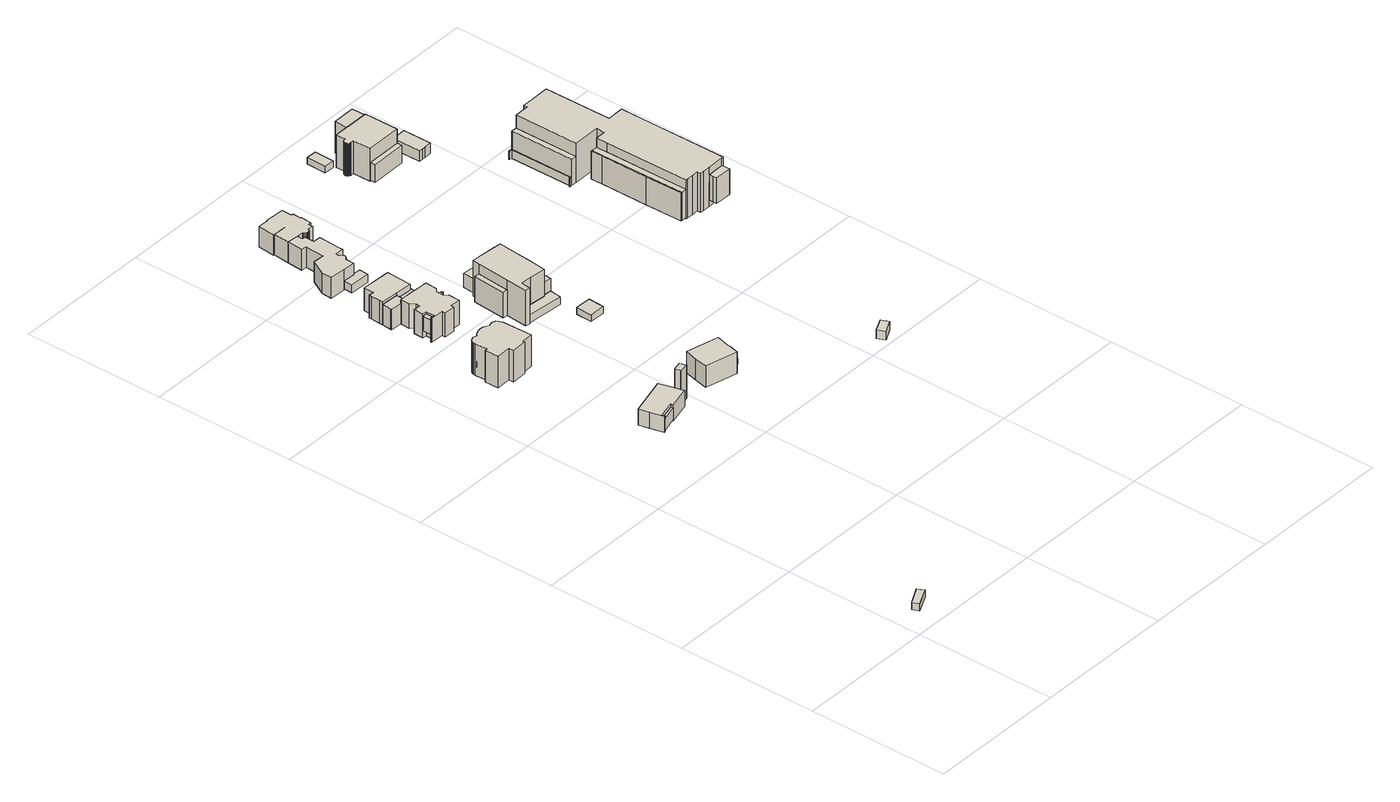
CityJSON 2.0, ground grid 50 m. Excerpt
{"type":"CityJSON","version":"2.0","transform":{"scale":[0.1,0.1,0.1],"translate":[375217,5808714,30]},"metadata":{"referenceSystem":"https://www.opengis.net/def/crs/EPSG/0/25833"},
"CityObjects":{
"building1":{"type":"Building","attributes":{"Gemeindeschluessel":"11000006","BezugspunktDach":"2200","function":"31001_2523","measuredHeight":2.65,"storeysAboveGround":1},"address":[{"country":"Germany","locality":"Berlin","thoroughfareNumber":"29C (4)","thoroughfareName":"Bismarckstraße"}],"geometry":[{"type":"Solid","lod":"1","boundaries":[[[[0,1,2,3]],[[4,5,6,7]],[[4,7,3,2]],[[5,4,2,1]],[[6,5,1,0]],[[7,6,0,3]]]]}]},
"building2":{"type":"Building","attributes":{"Gemeindeschluessel":"11000006","BezugspunktDach":"2200","function":"51009_1610","measuredHeight":4.18,"storeysAboveGround":0},"address":[{"country":"Germany","locality":"Berlin"}],"geometry":[{"type":"Solid","lod":"1","boundaries":[[[[8,9,10,11]],[[12,13,14,15]],[[12,15,11,10]],[[13,12,10,9]],[[14,13,9,8]],[[15,14,8,11]]]]}]},
"building3":{"type":"Building","attributes":{"Gemeindeschluessel":"11000006","BezugspunktDach":"2200","function":"31001_1010","measuredHeight":7.35,"storeysAboveGround":1},"address":[{"country":"Germany","locality":"Berlin","thoroughfareNumber":"33","thoroughfareName":"Bismarckstraße"}],"geometry":[{"type":"Solid","lod":"1","boundaries":[[[[16,17,18,19,20,21,22,23,24,25]],[[26,27,28,29,30,31,32,33,34,35]],[[26,35,25,24]],[[27,26,24,23]],[[28,27,23,22]],[[29,28,22,21]],[[30,29,21,20]],[[31,30,20,19]],[[32,31,19,18]],[[33,32,18,17]],[[34,33,17,16]],[[35,34,16,25]]]]}]},
"building4":{"type":"Building","attributes":{"Gemeindeschluessel":"11000006","BezugspunktDach":"2200","function":"31001_1010","measuredHeight":11.59,"storeysAboveGround":3},"address":[{"country":"Germany","locality":"Berlin","thoroughfareNumber":"34","thoroughfareName":"Bismarckstraße"}],"geometry":[{"type":"Solid","lod":"1","boundaries":[[[[36,37,38,39,40,41,42,43,44,45,46,47,48,49,50,51,52,53,54,55,56,57,58,59,60,61,62,63,64,65,66,67,68,69,70,71,72,73,74,75,76]],[[77,78,79,80,81,82,83,84,85,86,87,88,89,90,91,92,93,94,95,96,97,98,99,100,101,102,103,104,105,106,107,108,109,110,111,112,113,114,115,116,117]],[[77,117,76,75]],[[78,77,75,74]],[[79,78,74,73]],[[80,79,73,72]],[[81,80,72,71]],[[82,81,71,70]],[[83,82,70,69]],[[84,83,69,68]],[[85,84,68,67]],[[86,85,67,66]],[[87,86,66,65]],[[88,87,65,64]],[[89,88,64,63]],[[90,89,63,62]],[[91,90,62,61]],[[92,91,61,60]],[[93,92,60,59]],[[94,93,59,58]],[[95,94,58,57]],[[96,95,57,56]],[[97,96,56,55]],[[98,97,55,54]],[[99,98,54,53]],[[100,99,53,52]],[[101,100,52,51]],[[102,101,51,50]],[[103,102,50,49]],[[104,103,49,48]],[[105,104,48,47]],[[106,105,47,46]],[[107,106,46,45]],[[108,107,45,44]],[[109,108,44,43]],[[110,109,43,42]],[[111,110,42,41]],[[112,111,41,40]],[[113,112,40,39]],[[114,113,39,38]],[[115,114,38,37]],[[116,115,37,36]],[[117,116,36,76]]]]}]},
"building5":{"type":"Building","attributes":{"Gemeindeschluessel":"11000006","BezugspunktDach":"2200","function":"31001_2460","measuredHeight":12.26,"storeysAboveGround":1},"address":[{"country":"Germany","locality":"Berlin","thoroughfareNumber":"33 (1)","thoroughfareName":"Bismarckstraße"}],"geometry":[{"type":"Solid","lod":"1","boundaries":[[[[118,119,120,121,122,123,124,125]],[[126,127,128,129,130,131,132,133]],[[126,133,125,124]],[[127,126,124,123]],[[128,127,123,122]],[[129,128,122,121]],[[130,129,121,120]],[[131,130,120,119]],[[132,131,119,118]],[[133,132,118,125]]]]}]},
"building6":{"type":"Building","attributes":{"Gemeindeschluessel":"11000006","BezugspunktDach":"2200","function":"51009_1610","measuredHeight":2.38,"storeysAboveGround":0},"address":[{"country":"Germany","locality":"Berlin"}],"geometry":[{"type":"Solid","lod":"1","boundaries":[[[[134,135,136,137]],[[138,139,140,141]],[[138,141,137,136]],[[139,138,136,135]],[[140,139,135,134]],[[141,140,134,137]]]]}]},
"building7":{"type":"Building","attributes":{"Gemeindeschluessel":"11000006","function":"31001_1010"},"address":[{"country":"Germany","locality":"Berlin","thoroughfareNumber":"34A, 34B","thoroughfareName":"Bismarckstraße"}],"children":["building7-1","building7-2","building7-3","building7-4","building7-5"]},
"building7-1":{"type":"BuildingPart","attributes":{"BezugspunktDach":"2200","measuredHeight":11.58,"storeysAboveGround":2},"parents":["building7"],"geometry":[{"type":"MultiSurface","lod":"1","boundaries":[[[142,143,144,145,146,147,148,149,150,151,152,153,154,155,156,157,158,159,160,161,162,163,164,165,166,167,168,169,170,171,172,173,174]],[[175,176,177,178,179,180,181,182,183,184,185,186,187,188,189,190,191,192,193,194,195,196,197,198,199,200,201,202,203,204,205,206,207]],[[175,207,174,173]],[[208,209,210,211,212,176,175,173,172]],[[213,209,172,171]],[[177,176,212,214]],[[215,213,171,170]],[[178,177,214,216]],[[179,178,170,169]],[[180,179,169,168]],[[181,180,168,167]],[[182,181,167,166]],[[183,182,166,165]],[[184,183,165,164]],[[185,184,164,163]],[[186,185,163,162]],[[187,186,162,161]],[[217,218,187,161,160]],[[190,189,219,220,221,222,159,158]],[[223,224,221,158,157]],[[191,190,225,220,223]],[[192,191,157,156]],[[193,192,156,155]],[[194,193,155,154]],[[195,194,154,153]],[[196,195,153,152]],[[197,196,152,151]],[[198,197,151,150]],[[199,198,150,149]],[[200,199,149,148]],[[201,200,148,147]],[[202,201,147,146]],[[203,202,146,145]],[[204,203,145,144]],[[205,204,144,143]],[[206,205,143,142]],[[207,206,142,174]],[[212,211,210,209,208]],[[214,212,209,213]],[[216,214,213,215]],[[217,188,187,218]],[[188,217,226,189]],[[220,225,221,224,223]]]}]},
"building7-2":{"type":"BuildingPart","attributes":{"BezugspunktDach":"2200","measuredHeight":8.03,"storeysAboveGround":2},"parents":["building7"],"geometry":[{"type":"MultiSurface","lod":"1","boundaries":[[[227,218,217,226,228,229,230,231]],[[232,233,234,189,188,187,186,235]],[[232,235,231,230]],[[233,232,230,229]],[[189,234,236,219,222,237,238,228,226]],[[186,187,218,227]],[[235,186,227,231]],[[234,233,229,228]],[[238,237,222,219,236]],[[188,189,226,217]],[[188,217,218,187]]]}]},
"building7-3":{"type":"BuildingPart","attributes":{"BezugspunktDach":"2200","measuredHeight":9.35,"storeysAboveGround":2},"parents":["building7"],"geometry":[{"type":"MultiSurface","lod":"1","boundaries":[[[239,240,241,242,243,244,245,246,247,248,249,250]],[[251,252,253,254,255,256,257,258,259,260,234,233]],[[251,233,250,249]],[[252,251,249,248]],[[253,252,248,247]],[[254,253,247,246]],[[255,254,246,245]],[[256,255,245,244]],[[257,256,244,243]],[[258,257,243,242]],[[259,258,242,241]],[[261,262,263,264,260,259,241,240]],[[234,260,264,236,237,261,240,239]],[[229,228,239,250]],[[264,263,262,261]],[[261,237,236,264]],[[233,234,228,229]]]}]},
"building7-4":{"type":"BuildingPart","attributes":{"BezugspunktDach":"2200","measuredHeight":4.25,"storeysAboveGround":2},"parents":["building7"],"geometry":[{"type":"MultiSurface","lod":"1","boundaries":[[[221,224,265,262,261,237,222]],[[236,264,263,266,223,220,219]],[[266,263,262,265]],[[223,266,265,224]],[[219,222,237,236]],[[236,237,261,264]],[[264,267,261,262,263]],[[220,223,224,221]],[[219,220,221,222]]]}]},
"building7-5":{"type":"BuildingPart","attributes":{"BezugspunktDach":"2200","measuredHeight":5.42,"storeysAboveGround":2},"parents":["building7"],"geometry":[{"type":"Solid","lod":"1","boundaries":[[[[209,213,215,210]],[[216,214,212,211]],[[216,211,210,215]],[[214,216,215,213]],[[212,214,213,209]],[[211,212,209,210]]]]}]},
"building8":{"type":"Building","attributes":{"Gemeindeschluessel":"11000006","BezugspunktDach":"2200","function":"31001_1010","measuredHeight":10.84,"storeysAboveGround":2},"address":[{"country":"Germany","locality":"Berlin","thoroughfareNumber":"31","thoroughfareName":"Bismarckstraße"}],"geometry":[{"type":"Solid","lod":"1","boundaries":[[[[268,269,270,271,272,273,274,275]],[[276,277,278,279,280,281,282,283]],[[276,283,275,274]],[[277,276,274,273]],[[278,277,273,272]],[[279,278,272,271]],[[280,279,271,270]],[[281,280,270,269]],[[282,281,269,268]],[[283,282,268,275]]]]}]},
"building9":{"type":"Building","attributes":{"Gemeindeschluessel":"11000006","BezugspunktDach":"2200","function":"31001_2463","measuredHeight":2.88,"storeysAboveGround":1},"address":[{"country":"Germany","locality":"Berlin","thoroughfareNumber":"34C (1)","thoroughfareName":"Bismarckstraße"}],"geometry":[{"type":"Solid","lod":"1","boundaries":[[[[284,285,286,287,288,289]],[[290,291,292,293,294,295]],[[290,295,289,288]],[[291,290,288,287]],[[292,291,287,286]],[[293,292,286,285]],[[294,293,285,284]],[[295,294,284,289]]]]}]},
"building10":{"type":"Building","attributes":{"Gemeindeschluessel":"11000006","BezugspunktDach":"2200","function":"31001_2463","measuredHeight":2.29,"storeysAboveGround":1},"address":[{"country":"Germany","locality":"Berlin","thoroughfareNumber":"31 (1)","thoroughfareName":"Bismarckstraße"}],"geometry":[{"type":"Solid","lod":"1","boundaries":[[[[296,297,298,299]],[[279,300,301,281]],[[279,281,299,298]],[[300,279,298,297]],[[301,300,297,296]],[[281,301,296,299]]]]}]},
"building11":{"type":"Building","attributes":{"Gemeindeschluessel":"11000006","function":"31001_1010"},"address":[{"country":"Germany","locality":"Berlin","thoroughfareNumber":"34C, 34D, 34E","thoroughfareName":"Bismarckstraße"}],"children":["building11-1","building11-2","building11-3","building11-4","building11-5","building11-6","building11-7","building11-8"]},
"building11-1":{"type":"BuildingPart","attributes":{"BezugspunktDach":"2200","measuredHeight":7.45,"storeysAboveGround":2},"parents":["building11"],"geometry":[{"type":"MultiSurface","lod":"1","boundaries":[[[302,303,304,305,306,307,308,309,310,311,312,313,314,315,316,317,318,319,320,321,322,323,324,325,326,327,328,329,330,331,332,333,334,335,336,337,338,339,340,341,342,343,344,345,346,347,348,349,350,351,352,353,354],[355,356,348],[357,358,347]],[[359,360,361,362,363,364,365,366,367,368,369,370,371,372,373,374,375,376,377,378,379,380,381,382,383,384,385,386,387,388,389,390,391,392,393,394,395,396,397,398,399,400,401,402,403,404,405,406,407,408,409,410,411],[412,413,364],[414,415,365]],[[359,411,354,353]],[[360,359,353,352]],[[361,360,352,351]],[[362,361,351,350]],[[363,362,350,349]],[[364,363,349,348]],[[365,364,348,347]],[[366,365,347,346]],[[367,366,346,345]],[[368,367,345,344]],[[369,368,344,343]],[[370,369,343,342]],[[371,370,342,341]],[[372,371,341,340]],[[373,372,340,339]],[[374,373,339,338]],[[375,374,338,337]],[[376,375,337,336]],[[377,376,336,335]],[[378,377,335,334]],[[379,378,334,333]],[[380,379,333,332]],[[381,380,332,331]],[[382,381,331,330]],[[383,382,330,329]],[[384,383,329,328]],[[385,384,328,327]],[[386,385,327,326]],[[387,386,326,325]],[[388,387,325,324]],[[389,388,324,323]],[[390,389,323,322]],[[391,390,322,321]],[[392,391,321,320]],[[393,392,320,319]],[[394,393,319,318]],[[395,394,318,317]],[[396,395,317,316]],[[397,396,316,315]],[[398,397,315,314]],[[399,398,314,313]],[[400,399,313,312]],[[401,400,312,311]],[[402,401,311,310]],[[403,402,310,309]],[[404,403,309,308]],[[405,404,308,307]],[[406,405,307,306]],[[407,406,306,305]],[[408,407,305,304]],[[409,408,304,303]],[[410,409,303,302]],[[411,410,302,354]],[[412,413,416,417,355,356]],[[413,412,356,355]],[[364,418,348]],[[414,358,419,420]],[[358,357,347]],[[419,421,358]],[[415,357,422,423]],[[415,424,357]],[[425,426,357,426,427]],[[414,428,415]],[[429,365,430]],[[420,421,414]],[[422,423,415]]]}]},
"building11-2":{"type":"BuildingPart","attributes":{"BezugspunktDach":"2200","measuredHeight":4.34,"storeysAboveGround":2},"parents":["building11"],"geometry":[{"type":"MultiSurface","lod":"1","boundaries":[[[431,432,433,434,435,436,437,438,439,440,441,442,443,444,445,446,447,448,449,450,451]],[[452,453,454,455,456,457,371,372,373,374,375,376,377,378,458,459,460,461,462,463,464]],[[452,464,452,450]],[[453,452,453,449]],[[454,453,454,448]],[[454,448,454,455]],[[456,455,447,455,456,446]],[[456,446,456,457]],[[371,457,371,444]],[[372,371,444,443]],[[373,372,443,442]],[[374,373,442,441]],[[375,374,441,440]],[[376,375,440,439]],[[377,376,439,438]],[[378,377,438,437]],[[458,436,458,459]],[[459,465,459,460]],[[460,434,460,461]],[[462,461,462,432]],[[463,462,432,462,463,466]],[[451,450,452,464]],[[453,452,450,449]],[[449,448,454,453]],[[455,454,448,447]],[[457,456,446,445]],[[445,444,371,457]],[[458,378,437,436]],[[459,458,436,435]],[[460,459,465,435,434]],[[461,460,434,433]],[[433,432,462,461]],[[466,463,462,432,431]],[[464,463,431,451]]]}]},
"building11-3":{"type":"BuildingPart","attributes":{"BezugspunktDach":"2200","measuredHeight":7.68,"storeysAboveGround":2},"parents":["building11"],"geometry":[{"type":"Solid","lod":"1","boundaries":[[[[467,468,469,470,471,472]],[[362,473,392,393,394,361]],[[362,361,472,471]],[[393,392,469,468]],[[394,393,468,467]],[[361,394,467,472]],[[473,362,471,470]],[[392,473,470,469]]]]}]},
"building11-4":{"type":"BuildingPart","attributes":{"BezugspunktDach":"2200","measuredHeight":9.5,"storeysAboveGround":2},"parents":["building11"],"geometry":[{"type":"MultiSurface","lod":"1","boundaries":[[[474,475,476,477,478,479,418,480]],[[364,389,390,391,392,473,362,363]],[[364,363,480,418]],[[481,416,413,417,479]],[[390,389,479,478]],[[391,390,478,477]],[[392,391,477,476]],[[473,470,469,476,475]],[[471,470,475,474]],[[363,362,474,480]],[[364,418,417,413]],[[389,413,416,481]],[[392,469,470,473]],[[362,473,470,471]]]}]},
"building11-5":{"type":"BuildingPart","attributes":{"BezugspunktDach":"2200","measuredHeight":7.77,"storeysAboveGround":2},"parents":["building11"],"geometry":[{"type":"MultiSurface","lod":"1","boundaries":[[[416,482,483,484,485,486,487,488,489,490,491,492,493,494,495,496,497,498,499,500,501,422,421,502,503]],[[365,414,415,504,452,464,463,462,461,460,459,458,378,379,380,381,382,383,384,385,386,387,388,413,364]],[[365,364,503,502]],[[504,505,424,422,501]],[[506,505,504,501,500]],[[464,451,450,500,499]],[[431,451,507,499,498]],[[432,431,463,498,497]],[[461,433,432,497,496]],[[508,434,433,496,495]],[[435,434,495,494]],[[458,436,435,494,493]],[[437,436,493,492]],[[379,378,492,491]],[[380,379,491,490]],[[381,380,490,489]],[[382,381,489,488]],[[383,382,488,487]],[[384,383,487,486]],[[385,384,486,485]],[[386,385,485,484]],[[387,386,484,483]],[[388,387,483,482]],[[413,388,482,481,389,413,416]],[[414,365,502,421]],[[415,414,421,422]],[[415,424,505,504]],[[452,504,505,506]],[[452,450,451,464]],[[509,463,464,507,451,431]],[[510,462,463,431,432]],[[462,432,433,461]],[[460,461,511,433,434,508]],[[459,460,434,435]],[[459,435,436,458]],[[378,458,436,437]],[[416,413,389,481]],[[416,503,364,413]]]}]},
"building11-6":{"type":"BuildingPart","attributes":{"BezugspunktDach":"2200","measuredHeight":5.29,"storeysAboveGround":2},"parents":["building11"],"geometry":[{"type":"MultiSurface","lod":"1","boundaries":[[[505,506,512,513,514,515,427,424]],[[425,456,455,454,453,452,504,415]],[[447,446,515,514]],[[454,448,447,514,513]],[[449,448,513,512]],[[450,449,512,506]],[[425,415,424,427]],[[456,425,427,515]],[[516,455,456,446,447]],[[455,447,448,454]],[[453,454,448,449]],[[517,452,453,449,450]],[[504,452,506,505]],[[415,504,505,424]]]}]},
"building11-7":{"type":"BuildingPart","attributes":{"BezugspunktDach":"2200","measuredHeight":7.92,"storeysAboveGround":2},"parents":["building11"],"geometry":[{"type":"MultiSurface","lod":"1","boundaries":[[[518,519,520,521,522,523,524,525]],[[368,369,370,371,457,456,425,526]],[[368,527,528,525,524]],[[369,368,524,523]],[[370,369,523,522]],[[371,370,522,521]],[[445,444,521,520]],[[446,445,520,519]],[[427,515,519,518]],[[526,528,529,530,518,525]],[[526,528,527,368]],[[457,371,444,445]],[[456,457,445,446]],[[425,531,456,532,515,427]],[[425,530,529,528,526]]]}]},
"building11-8":{"type":"BuildingPart","attributes":{"BezugspunktDach":"2200","measuredHeight":2.67,"storeysAboveGround":2},"parents":["building11"],"geometry":[{"type":"MultiSurface","lod":"1","boundaries":[[[430,423,529,528,527,533,534]],[[367,368,526,425,415,365,366]],[[367,366,534,533]],[[368,367,533,527]],[[425,529,425,415]],[[415,423,415,414,420,414,365]],[[366,365,430,534]],[[526,368,527,528]],[[425,526,528,529]],[[415,425,529,423]],[[535,365,414,420,430]],[[420,414,415,423]]]}]},
"building12":{"type":"Building","attributes":{"Gemeindeschluessel":"11000006","function":"31001_1010"},"address":[{"country":"Germany","locality":"Berlin","thoroughfareNumber":"32","thoroughfareName":"Bismarckstraße"}],"children":["building12-1","building12-2","building12-3","building12-4","building12-5","building12-6","building12-7"]},
"building12-1":{"type":"BuildingPart","attributes":{"BezugspunktDach":"2200","measuredHeight":16.61,"storeysAboveGround":3},"parents":["building12"],"geometry":[{"type":"MultiSurface","lod":"1","boundaries":[[[536,537,538,539,540,541,542,543,544,545,546,547,548,549,550,551]],[[552,553,554,555,556,557,558,559,560,561,562,563,564,565,566,567]],[[552,567,551,550]],[[553,568,569,550,549]],[[554,553,549,548]],[[570,571,572,548,547]],[[555,554,573,574]],[[575,576,556,555,547,546],[577,578,570,574]],[[579,575,546,545]],[[557,556,576,580]],[[581,579,545,544]],[[558,557,580,582]],[[583,584,585,544,543]],[[560,559,586,587,588,589,543,542]],[[590,591,542,541]],[[561,560,592,593]],[[594,590,541,540]],[[562,561,595,593,596]],[[563,562,540,539],[597,598,594,596]],[[599,600,598,539,538]],[[564,563,597,601]],[[565,564,538,537]],[[602,603,604,537,536]],[[566,565,605,606,607]],[[567,566,536,551]],[[569,568,553,552]],[[574,573,572,571,570]],[[570,578,577,574]],[[582,580,579,581]],[[559,558,585,584,583]],[[589,588,587,586]],[[593,592,591,590]],[[596,593,595,590,594]],[[594,598,597,596]],[[601,597,598,600,599]],[[607,606,605,604,603,602]]]}]},
"building12-2":{"type":"BuildingPart","attributes":{"BezugspunktDach":"2200","measuredHeight":9.29,"storeysAboveGround":3},"parents":["building12"],"geometry":[{"type":"Solid","lod":"1","boundaries":[[[[569,568,608,609]],[[610,553,552,611]],[[610,611,609,608]],[[553,610,608,568]],[[611,552,569,609]],[[552,553,568,569]]]]}]},
"building12-3":{"type":"BuildingPart","attributes":{"BezugspunktDach":"2200","measuredHeight":9.29,"storeysAboveGround":3},"parents":["building12"],"geometry":[{"type":"MultiSurface","lod":"1","boundaries":[[[612,613,614,584,583]],[[558,615,616,617,559]],[[615,558,582,618,619,581,584,614]],[[616,615,614,613]],[[617,616,613,612]],[[589,620,612,583]],[[559,617,621,586]],[[558,559,583,584]],[[581,619,618,582]],[[586,621,620,589]]]}]},
"building12-4":{"type":"BuildingPart","attributes":{"BezugspunktDach":"2200","measuredHeight":2.91,"storeysAboveGround":3},"parents":["building12"],"geometry":[{"type":"MultiSurface","lod":"1","boundaries":[[[622,623,591,590,598,600,604,603]],[[606,601,597,593,592,624,625,607]],[[601,606,604,600]],[[624,592,591,587,626]],[[625,624,623,622]],[[607,625,622,603]],[[606,607,603,604]],[[597,601,600,598,627]],[[596,594,590,593]],[[597,598,594,596]],[[592,593,595,590,591]],[[626,587,591,623]]]}]},
"building12-5":{"type":"BuildingPart","attributes":{"BezugspunktDach":"2200","measuredHeight":6.65,"storeysAboveGround":3},"parents":["building12"],"geometry":[{"type":"MultiSurface","lod":"1","boundaries":[[[628,620,589,588]],[[586,621,626,587]],[[626,621,620,628]],[[587,591,623,628,588]],[[587,588,589,586]],[[629,621,586,589,620]],[[626,623,591,587]]]}]},
"building12-6":{"type":"BuildingPart","attributes":{"BezugspunktDach":"2200","measuredHeight":6.27,"storeysAboveGround":3},"parents":["building12"],"geometry":[{"type":"MultiSurface","lod":"1","boundaries":[[[579,581,619,630,631,575]],[[632,633,618,582,580,576]],[[634,578,635,575,631]],[[633,632,631,630]],[[618,633,630,619]],[[632,576,635,578,634]],[[618,619,581,582]],[[580,582,581,579]],[[576,580,579,575]]]}]},
"building12-7":{"type":"BuildingPart","attributes":{"BezugspunktDach":"2200","measuredHeight":5.16,"storeysAboveGround":3},"parents":["building12"],"geometry":[{"type":"MultiSurface","lod":"1","boundaries":[[[578,634,636,571]],[[637,638,577,573]],[[637,573,571,636]],[[638,637,636,634]],[[577,638,639,632,576,578]],[[634,578,576,632,639]],[[574,570,571,573]],[[577,578,570,640,574]]]}]},
"building13":{"type":"Building","attributes":{"Gemeindeschluessel":"11000006","BezugspunktDach":"2200","function":"31001_2463","measuredHeight":2.42,"storeysAboveGround":1},"address":[{"country":"Germany","locality":"Berlin","thoroughfareNumber":"32 (2)","thoroughfareName":"Bismarckstraße"}],"geometry":[{"type":"Solid","lod":"1","boundaries":[[[[641,642,643,644]],[[645,646,647,648]],[[645,648,644,643]],[[646,645,643,642]],[[647,646,642,641]],[[648,647,641,644]]]]}]},
"building14":{"type":"Building","attributes":{"Gemeindeschluessel":"11000006","BezugspunktDach":"2200","function":"31001_2420","measuredHeight":3.07,"storeysAboveGround":1},"address":[{"country":"Germany","locality":"Berlin","thoroughfareNumber":"29C (8)","thoroughfareName":"Bismarckstraße"}],"geometry":[{"type":"Solid","lod":"1","boundaries":[[[[649,650,651,652]],[[653,654,655,656]],[[653,656,652,651]],[[654,653,651,650]],[[655,654,650,649]],[[656,655,649,652]]]]}]},
"building15":{"type":"Building","attributes":{"Gemeindeschluessel":"11000006","BezugspunktDach":"2200","function":"31001_1000","measuredHeight":2.38,"storeysAboveGround":1},"address":[{"country":"Germany","locality":"Berlin","thoroughfareNumber":"30A (2)","thoroughfareName":"Bismarckstraße"}],"geometry":[{"type":"Solid","lod":"1","boundaries":[[[[657,658,659,660]],[[661,662,663,664]],[[661,664,660,659]],[[662,661,659,658]],[[663,662,658,657]],[[664,663,657,660]]]]}]},
"building16":{"type":"Building","attributes":{"Gemeindeschluessel":"11000006","function":"31001_1010"},"address":[{"country":"Germany","locality":"Berlin","thoroughfareNumber":"30A","thoroughfareName":"Bismarckstraße"}],"children":["building16-1","building16-2","building16-3"]},
"building16-1":{"type":"BuildingPart","attributes":{"BezugspunktDach":"2200","measuredHeight":13.48,"storeysAboveGround":3},"parents":["building16"],"geometry":[{"type":"MultiSurface","lod":"1","boundaries":[[[665,666,667,668,669,670,671,672,673,674,675,676,677,678,679,680,681,682,683,684,685]],[[686,687,688,689,690,691,692,693,694,695,696,697,698,699,700,701,702,703,704,705,706]],[[686,706,685,684]],[[687,686,684,683]],[[688,687,683,682]],[[689,688,682,681]],[[690,689,681,680]],[[691,690,680,679]],[[692,691,679,678]],[[693,692,678,677]],[[694,693,677,676]],[[695,694,676,675]],[[707,708,709,695,675,674]],[[697,696,674,673]],[[698,697,710,711,712,713,673,672]],[[699,698,672,671]],[[700,699,671,670]],[[701,700,670,669]],[[702,701,669,668]],[[703,702,668,667]],[[704,703,667,666]],[[705,704,666,665]],[[706,705,665,685]],[[696,714,708,707]],[[695,709,708,714]],[[713,712,711,710]]]}]},
"building16-2":{"type":"BuildingPart","attributes":{"BezugspunktDach":"2200","measuredHeight":6.45,"storeysAboveGround":3},"parents":["building16"],"geometry":[{"type":"Solid","lod":"1","boundaries":[[[[715,716,713,712]],[[710,717,718,711]],[[717,710,713,716]],[[718,717,716,715]],[[711,718,715,712]],[[710,711,712,713]]]]}]},
"building16-3":{"type":"BuildingPart","attributes":{"BezugspunktDach":"2200","measuredHeight":11.99,"storeysAboveGround":3},"parents":["building16"],"geometry":[{"type":"Solid","lod":"1","boundaries":[[[[709,708,707,719,720]],[[721,696,714,695,722]],[[721,722,720,719]],[[696,721,719,707]],[[722,695,709,720]],[[714,696,707,708]],[[695,714,708,709]]]]}]},
"building17":{"type":"Building","attributes":{"Gemeindeschluessel":"11000006","BezugspunktDach":"2200","function":"31001_2463","measuredHeight":4.05,"storeysAboveGround":1},"address":[{"country":"Germany","locality":"Berlin","thoroughfareNumber":"30A (1)","thoroughfareName":"Bismarckstraße"}],"geometry":[{"type":"Solid","lod":"1","boundaries":[[[[723,724,725,726,727,728,729,730]],[[731,732,733,734,735,736,737,738]],[[731,738,730,729]],[[732,731,729,728]],[[733,732,728,727]],[[734,733,727,726]],[[735,734,726,725]],[[736,735,725,724]],[[737,736,724,723]],[[738,737,723,730]]]]}]},
"building18":{"type":"Building","attributes":{"Gemeindeschluessel":"11000006","function":"31001_1010"},"address":[{"country":"Germany","locality":"Berlin","thoroughfareNumber":"30","thoroughfareName":"Bismarckstraße"}],"children":["building18-1","building18-2","building18-3","building18-4","building18-5","building18-6","building18-7"]},
"building18-1":{"type":"BuildingPart","attributes":{"BezugspunktDach":"2200","measuredHeight":14.19,"storeysAboveGround":3},"parents":["building18"],"geometry":[{"type":"MultiSurface","lod":"1","boundaries":[[[739,740,741,742,743,744,745,746,747,748,749,750,751,752,753,754,755,756,757,758,759,760,761,762]],[[763,764,765,766,767,768,769,770,771,772,773,774,775,776,777,778,779,780,781,782,783,784,785,786]],[[763,786,762,761]],[[764,763,761,760]],[[765,764,760,759]],[[766,765,787,788,789,790,791,792,759,758]],[[767,766,758,757]],[[768,767,757,756]],[[769,768,756,755]],[[770,769,755,754]],[[771,770,754,753]],[[772,771,753,752]],[[773,772,752,751]],[[793,794,795,796,797,774,773,751,750]],[[775,774,750,749]],[[776,775,749,748]],[[777,776,748,747]],[[778,777,747,746]],[[779,778,746,745]],[[780,779,745,744]],[[798,799,800,801,781,780,744,743]],[[802,798,743,742]],[[782,781,801,803]],[[783,782,742,741]],[[784,783,741,740]],[[785,784,740,739]],[[786,785,804,785,786,805,806,739,762]],[[790,789,788,791]],[[792,791,788,787]],[[797,796,795,794,793]],[[801,800,799,798]],[[803,801,798,802]],[[806,805,786,785,804]]]}]},
"building18-2":{"type":"BuildingPart","attributes":{"BezugspunktDach":"2200","measuredHeight":11.4,"storeysAboveGround":3},"parents":["building18"],"geometry":[{"type":"Solid","lod":"1","boundaries":[[[[792,791,790,807,808,809,810,811]],[[812,813,814,815,789,788,787,816]],[[812,816,811,810]],[[813,812,810,809]],[[814,813,809,808]],[[815,814,808,807]],[[789,815,807,790]],[[816,787,792,811]],[[788,789,790,791]],[[788,791,792,787]]]]}]},
"building18-3":{"type":"BuildingPart","attributes":{"BezugspunktDach":"2200","measuredHeight":9.43,"storeysAboveGround":3},"parents":["building18"],"geometry":[{"type":"MultiSurface","lod":"1","boundaries":[[[817,806,805,818]],[[786,785,819,820]],[[786,820,818,805]],[[819,785,806,817]],[[821,822,817,818]],[[785,786,805,806]],[[820,819,822,821]]]}]},
"building18-4":{"type":"BuildingPart","attributes":{"BezugspunktDach":"2200","measuredHeight":10.21,"storeysAboveGround":3},"parents":["building18"],"geometry":[{"type":"MultiSurface","lod":"1","boundaries":[[[823,824,799,798,802,825]],[[803,801,800,826,827,828]],[[803,828,825,802]],[[826,800,799,824]],[[801,803,802,798]],[[829,800,801,798,799]],[[827,826,824,823]],[[828,827,823,825]]]}]},
"building18-5":{"type":"BuildingPart","attributes":{"BezugspunktDach":"2200","measuredHeight":10.23,"storeysAboveGround":3},"parents":["building18"],"geometry":[{"type":"Solid","lod":"1","boundaries":[[[[830,831,832,824,823,825,833]],[[828,827,826,834,835,836,837]],[[828,837,833,825]],[[828,825,828,827]],[[834,826,824,832]],[[835,834,832,831]],[[836,835,831,830]],[[837,836,830,833]],[[827,828,825,823]],[[826,827,823,824]]]]}]},
"building18-6":{"type":"BuildingPart","attributes":{"BezugspunktDach":"2200","measuredHeight":9.33,"storeysAboveGround":3},"parents":["building18"],"geometry":[{"type":"Solid","lod":"1","boundaries":[[[[838,839,840,794,793]],[[795,841,842,843,796]],[[841,795,794,840]],[[842,841,840,839]],[[843,842,839,838]],[[796,843,838,793]],[[796,793,794,795]]]]}]},
"building18-7":{"type":"BuildingPart","attributes":{"BezugspunktDach":"2200","measuredHeight":3,"storeysAboveGround":3},"parents":["building18"],"geometry":[{"type":"Solid","lod":"1","boundaries":[[[[844,845,846,847,848,822,821,849]],[[820,819,850,851,852,853,854,855]],[[820,855,849,821]],[[850,819,822,848]],[[851,850,848,847]],[[852,851,847,846]],[[853,852,846,845]],[[854,853,845,844]],[[855,854,844,849]],[[819,820,821,822]]]]}]}
},
"vertices":[
[12,10,102],[77,42,102],[64,65,102],[3,33,102],[64,65,76],[77,42,76],[12,10,76],[3,33,76],
[224,1157,132],[282,1173,132],[280,1182,132],[221,1166,132],[280,1182,90],[282,1173,90],[224,1157,90],[221,1166,90],
[208,1203,144],[220,1156,144],[224,1157,144],[221,1166,144],[280,1182,144],[282,1173,144],[359,1193,144],[347,1240,144],[336,1277,144],[199,1240,144],[336,1277,86],[347,1240,86],[359,1193,86],[282,1173,86],[280,1182,86],[221,1166,86],[224,1157,86],[220,1156,86],[208,1203,86],[199,1240,86],
[103,1696,181],[154,1698,181],[155,1679,181],[209,1681,181],[208,1688,181],[249,1690,181],[245,1796,181],[243,1796,181],[243,1801,181],[241,1806,181],[239,1810,181],[236,1814,181],[232,1816,181],[227,1818,181],[222,1819,181],[217,1818,181],[212,1816,181],[208,1814,181],[203,1818,181],[196,1821,181],[189,1824,181],[182,1825,181],[175,1825,181],[168,1824,181],[161,1822,181],[154,1819,181],[148,1815,181],[143,1811,181],[138,1813,181],[134,1814,181],[129,1814,181],[124,1813,181],[120,1811,181],[116,1808,181],[113,1804,181],[111,1799,181],[110,1795,181],[110,1790,181],[109,1789,181],[111,1745,181],[101,1745,181],[111,1745,66],[109,1789,66],[110,1790,66],[110,1795,66],[111,1799,66],[113,1804,66],[116,1808,66],[120,1811,66],[124,1813,66],[129,1814,66],[134,1814,66],[138,1813,66],[143,1811,66],[148,1815,66],[154,1819,66],[161,1822,66],[168,1824,66],[175,1825,66],[182,1825,66],[189,1824,66],[196,1821,66],[203,1818,66],[208,1814,66],[212,1816,66],[217,1818,66],[222,1819,66],[227,1818,66],[232,1816,66],[236,1814,66],[239,1810,66],[241,1806,66],[243,1801,66],[243,1796,66],[245,1796,66],[249,1690,66],[208,1688,66],[209,1681,66],[155,1679,66],[154,1698,66],[103,1696,66],[101,1745,66],
[365,1211,205],[362,1210,205],[363,1209,205],[397,1217,205],[397,1218,205],[396,1218,205],[390,1239,205],[360,1232,205],[390,1239,82],[396,1218,82],[397,1218,82],[397,1217,82],[363,1209,82],[362,1210,82],[365,1211,82],[360,1232,82],
[360,1232,102],[390,1239,102],[377,1288,102],[347,1280,102],[377,1288,78],[390,1239,78],[360,1232,78],[347,1280,78],
[244,2026,115],[244,2014,115],[282,2013,115],[283,2024,115],[319,2022,115],[320,2063,115],[310,2074,115],[310,2086,115],[321,2086,115],[321,2088,115],[321,2091,115],[310,2091,115],[311,2103,115],[322,2113,115],[324,2154,115],[298,2155,115],[260,2157,115],[234,2158,115],[227,2158,115],[211,2158,115],[211,2157,115],[211,2156,115],[212,2156,115],[210,2125,115],[224,2109,115],[223,2095,115],[200,2096,115],[200,2094,115],[198,2062,115],[213,2061,115],[212,2031,115],[197,2031,115],[197,2028,115],[197,2031,27],[212,2031,27],[213,2061,27],[198,2062,27],[200,2094,27],[200,2096,27],[223,2095,27],[224,2109,27],[210,2125,27],[212,2156,27],[211,2156,27],[211,2157,27],[211,2158,27],[227,2158,27],[234,2158,27],[260,2157,27],[298,2155,27],[324,2154,27],[322,2113,27],[311,2103,27],[310,2091,27],[321,2091,27],[321,2088,27],[321,2086,27],[310,2086,27],[310,2074,27],[320,2063,27],[319,2022,27],[283,2024,27],[282,2013,27],[244,2014,27],[244,2026,27],[197,2028,27],[212,2031,86],[212,2031,108],[197,2031,108],[197,2031,54],[212,2031,54],[213,2061,108],[213,2061,54],[198,2062,108],[198,2062,54],[227,2158,101],[211,2158,101],[234,2158,48],[260,2157,48],[260,2157,90],[234,2158,90],[298,2155,48],[298,2155,90],[260,2157,72],[234,2158,101],
[211,2157,101],[236,2193,101],[174,2196,101],[172,2163,101],[172,2159,101],[172,2163,27],[174,2196,27],[236,2193,27],[172,2159,27],[236,2193,48],[236,2193,90],[236,2193,81],
[236,2193,110],[295,2190,110],[295,2193,110],[297,2232,110],[297,2235,110],[299,2279,110],[195,2284,110],[193,2248,110],[176,2249,110],[176,2240,110],[174,2208,110],[174,2196,110],[174,2208,27],[176,2240,27],[176,2249,27],[193,2248,27],[195,2284,27],[299,2279,27],[297,2235,27],[297,2232,27],[295,2193,27],[295,2190,27],[295,2190,90],[295,2193,90],[295,2193,48],[295,2190,48],
[300,2193,90],[300,2193,48],[295,2190,79],
[596,1187,155],[604,1219,155],[606,1232,155],[617,1276,155],[617,1277,155],[503,1304,155],[492,1259,155],[482,1214,155],[492,1259,77],[503,1304,77],[617,1277,77],[617,1276,77],[606,1232,77],[604,1219,77],[596,1187,77],[482,1214,77],
[314,2368,54],[316,2401,54],[286,2403,54],[286,2399,54],[245,2401,54],[243,2371,54],[245,2401,25],[286,2399,25],[286,2403,25],[316,2401,25],[314,2368,25],[243,2371,25],
[632,1213,100],[645,1269,100],[617,1276,100],[604,1219,100],[645,1269,77],[632,1213,77],
[245,2401,96],[286,2399,96],[286,2403,96],[286,2410,96],[287,2431,96],[291,2432,96],[294,2434,96],[297,2438,96],[298,2441,96],[298,2445,96],[297,2449,96],[295,2452,96],[292,2455,96],[288,2456,96],[289,2469,96],[319,2468,96],[320,2489,96],[323,2559,96],[296,2560,96],[297,2594,96],[285,2595,96],[286,2614,96],[293,2614,96],[309,2613,96],[311,2610,96],[313,2606,96],[316,2604,96],[319,2603,96],[323,2603,96],[327,2604,96],[330,2606,96],[333,2609,96],[334,2612,96],[353,2611,96],[353,2628,96],[364,2627,96],[366,2666,96],[363,2666,96],[364,2695,96],[357,2696,96],[358,2732,96],[290,2735,96],[290,2732,96],[253,2734,96],[247,2673,96],[251,2673,96],[246,2616,96],[242,2561,96],[262,2560,96],[258,2492,96],[219,2494,96],[190,2441,96],[188,2404,96],[284,2614,96],[285,2614,96],[297,2671,96],[288,2671,96],[190,2441,21],[219,2494,21],[258,2492,21],[262,2560,21],[242,2561,21],[246,2616,21],[251,2673,21],[247,2673,21],[253,2734,21],[290,2732,21],[290,2735,21],[358,2732,21],[357,2696,21],[364,2695,21],[363,2666,21],[366,2666,21],[364,2627,21],[353,2628,21],[353,2611,21],[334,2612,21],[333,2609,21],[330,2606,21],[327,2604,21],[323,2603,21],[319,2603,21],[316,2604,21],[313,2606,21],[311,2610,21],[309,2613,21],[293,2614,21],[286,2614,21],[285,2595,21],[297,2594,21],[296,2560,21],[323,2559,21],[320,2489,21],[319,2468,21],[289,2469,21],[288,2456,21],[292,2455,21],[295,2452,21],[297,2449,21],[298,2445,21],[298,2441,21],[297,2438,21],[294,2434,21],[291,2432,21],[287,2431,21],[286,2410,21],[286,2403,21],[286,2399,21],[245,2401,21],[188,2404,21],[285,2614,21],[284,2614,21],[288,2671,21],[297,2671,21],[284,2614,82],[284,2614,89],[246,2616,89],[288,2671,65],[288,2671,48],[288,2671,82],[297,2671,82],[297,2671,48],[297,2671,74],[298,2695,21],[298,2695,96],[298,2695,74],[293,2671,21],[251,2673,72],[251,2673,48],
[326,2628,64],[329,2627,64],[331,2624,64],[333,2622,64],[334,2619,64],[335,2615,64],[334,2612,64],[353,2611,64],[353,2628,64],[364,2627,64],[366,2666,64],[363,2666,64],[364,2695,64],[357,2696,64],[357,2693,64],[349,2693,64],[347,2645,64],[354,2645,64],[354,2642,64],[323,2644,64],[323,2628,64],[323,2644,21],[354,2642,21],[354,2645,21],[347,2645,21],[349,2693,21],[357,2693,21],[335,2615,21],[334,2619,21],[333,2622,21],[331,2624,21],[329,2627,21],[326,2628,21],[323,2628,21],[334,2619,25],[326,2628,52],
[320,2489,84],[323,2559,84],[296,2560,84],[262,2562,84],[262,2560,84],[258,2492,84],[262,2562,21],
[262,2560,89],[262,2562,89],[296,2560,89],[297,2594,89],[285,2595,89],[286,2614,89],[242,2561,89],[286,2614,82],
[293,2614,82],[309,2613,82],[311,2610,82],[313,2606,82],[316,2604,82],[319,2603,82],[323,2603,82],[327,2604,82],[330,2606,82],[333,2609,82],[334,2612,82],[335,2615,82],[334,2619,82],[333,2622,82],[331,2624,82],[329,2627,82],[326,2628,82],[323,2628,82],[323,2644,82],[325,2670,82],[251,2673,82],[246,2616,82],[325,2670,21],[325,2670,74],[323,2644,74],[323,2628,43],[333,2622,60],[326,2628,44],[329,2627,50],[331,2624,54],
[354,2642,74],[354,2645,74],[347,2645,74],[349,2693,74],[347,2645,43],[323,2644,43],
[298,2695,80],[349,2693,80],[357,2693,80],[357,2696,80],[358,2732,80],[290,2735,80],[290,2732,80],[288,2695,80],[288,2695,21],[290,2732,48],[288,2695,48],[298,2695,48],[298,2695,45],[299,2695,21],[349,2693,67],
[253,2734,48],[247,2673,48],[251,2673,32],
[431,1844,179],[434,1874,179],[435,1874,179],[436,1880,179],[475,1876,179],[532,1871,179],[532,1875,179],[537,1929,179],[543,2000,179],[548,2053,179],[525,2055,179],[490,2058,179],[433,2063,179],[431,2038,179],[421,1922,179],[415,1846,179],[421,1922,49],[431,2038,49],[433,2063,49],[490,2058,49],[525,2055,49],[548,2053,49],[543,2000,49],[537,1929,49],[532,1875,49],[532,1871,49],[475,1876,49],[436,1880,49],[435,1874,49],[434,1874,49],[431,1844,49],[415,1846,49],[431,2038,142],[421,1922,142],[490,2058,112],[433,2063,112],[433,2063,97],[433,2063,61],[490,2058,61],[525,2055,124],[525,2055,62],[525,2055,61],[525,2055,112],[548,2053,124],[548,2053,62],[543,2000,124],[543,2000,62],[537,1929,142],[543,2000,142],[543,2000,128],[537,1929,60],[532,1875,60],[532,1875,127],[537,1929,127],[532,1871,81],[532,1875,81],[532,1875,52],[532,1871,52],[475,1876,81],[532,1871,66],[475,1876,52],[436,1880,52],[436,1880,81],[435,1874,70],[435,1874,81],[435,1874,52],[431,1844,61],[431,1844,81],[434,1874,81],[434,1874,66],[434,1874,52],[431,1844,52],
[413,2040,142],[404,1923,142],[413,2040,49],[404,1923,49],
[567,1927,142],[573,1998,142],[571,1998,142],[571,1998,49],[573,1998,49],[567,1927,49],[571,1998,62],[571,1998,124],[567,1927,127],[567,1927,60],
[559,1833,81],[563,1873,81],[563,1873,52],[559,1833,52],[563,1873,60],[436,1880,73],
[563,1873,127],[567,1927,111],
[579,2091,124],[528,2095,124],[528,2095,62],[579,2091,62],[528,2095,112],[525,2055,72],
[436,2102,112],[436,2102,61],[528,2095,61],[528,2095,105],[490,2058,86],
[591,1695,90],[594,1751,90],[539,1753,90],[537,1697,90],[539,1753,65],[594,1751,65],[591,1695,65],[537,1697,65],
[982,933,130],[1028,958,130],[1016,984,130],[969,961,130],[1016,984,99],[1028,958,99],[982,933,99],[969,961,99],
[686,2805,59],[688,2875,59],[651,2876,59],[649,2806,59],[651,2876,36],[688,2875,36],[686,2805,36],[649,2806,36],
[677,2748,156],[678,2745,156],[680,2742,156],[682,2740,156],[685,2739,156],[688,2738,156],[699,2739,156],[700,2676,156],[827,2677,156],[826,2798,156],[744,2797,156],[698,2797,156],[691,2797,156],[691,2763,156],[689,2764,156],[685,2763,156],[682,2762,156],[680,2760,156],[678,2757,156],[677,2754,156],[676,2751,156],[677,2754,37],[678,2757,37],[680,2760,37],[682,2762,37],[685,2763,37],[689,2764,37],[691,2763,37],[691,2797,37],[698,2797,37],[744,2797,37],[826,2798,37],[827,2677,37],[700,2676,37],[699,2739,37],[688,2738,37],[685,2739,37],[682,2740,37],[680,2742,37],[678,2745,37],[677,2748,37],[676,2751,37],[826,2798,152],[785,2798,152],[744,2797,152],[827,2677,41],[700,2676,41],[700,2676,105],[827,2677,105],[785,2798,37],
[700,2656,105],[827,2658,105],[827,2658,41],[700,2656,41],
[825,2847,152],[744,2846,152],[825,2847,37],[744,2846,37],
[910,2658,38],[925,2658,38],[936,2658,38],[961,2659,38],[960,2760,38],[935,2759,38],[923,2759,38],[909,2759,38],[923,2759,0],[935,2759,0],[960,2760,0],[961,2659,0],[936,2658,0],[925,2658,0],[910,2658,0],[909,2759,0],
[1107,2221,156],[1203,2222,156],[1203,2192,156],[1167,2192,156],[1168,2152,156],[1171,1852,156],[1177,1852,156],[1200,1852,156],[1223,1853,156],[1223,1840,156],[1236,1840,156],[1263,1840,156],[1323,1841,156],[1329,1841,156],[1327,2149,156],[1326,2227,156],[1316,2227,156],[1266,2226,156],[1263,2464,156],[1256,2464,156],[1197,2463,156],[1157,2463,156],[1157,2450,156],[1105,2449,156],[1157,2450,14],[1157,2463,14],[1197,2463,14],[1256,2464,14],[1263,2464,14],[1266,2226,14],[1316,2227,14],[1326,2227,14],[1327,2149,14],[1329,1841,14],[1323,1841,14],[1263,1840,14],[1236,1840,14],[1223,1840,14],[1223,1853,14],[1200,1852,14],[1177,1852,14],[1171,1852,14],[1168,2152,14],[1167,2192,14],[1203,2192,14],[1203,2222,14],[1107,2221,14],[1105,2449,14],[1197,2463,19],[1227,2464,19],[1256,2464,19],[1256,2464,120],[1227,2464,120],[1197,2463,120],[1263,1840,130],[1323,1841,130],[1323,1841,37],[1263,1840,37],[1263,1840,101],[1168,2152,122],[1171,1852,122],[1171,1852,20],[1168,2152,20],[1167,2192,122],[1167,2192,20],[1107,2221,50],[1105,2449,109],[1107,2221,109],
[1256,2477,120],[1257,2477,120],[1256,2493,120],[1227,2492,120],[1197,2492,120],[1227,2492,19],[1256,2493,19],[1257,2477,19],[1256,2477,19],[1197,2492,19],
[1086,2221,109],[1085,2449,109],[1086,2221,14],[1085,2449,14],[1085,2449,44],[1086,2221,44],
[1147,2152,122],[1151,1852,122],[1147,2192,122],[1151,1852,20],[1147,2152,20],[1147,2192,20],[1171,1852,97],
[1143,2152,122],[1144,1984,122],[1146,1852,122],[1142,2192,122],[1146,1852,20],[1144,1984,20],[1143,2152,20],[1142,2192,20],
[1263,1826,130],[1264,1812,130],[1323,1812,130],[1323,1812,37],[1264,1812,37],[1263,1826,37],
[1071,2446,44],[1080,2446,44],[1082,2224,44],[1078,2224,44],[1078,2221,44],[1071,2449,44],[1078,2221,14],[1078,2224,14],[1082,2224,14],[1080,2446,14],[1071,2446,14],[1071,2449,14]
]}
